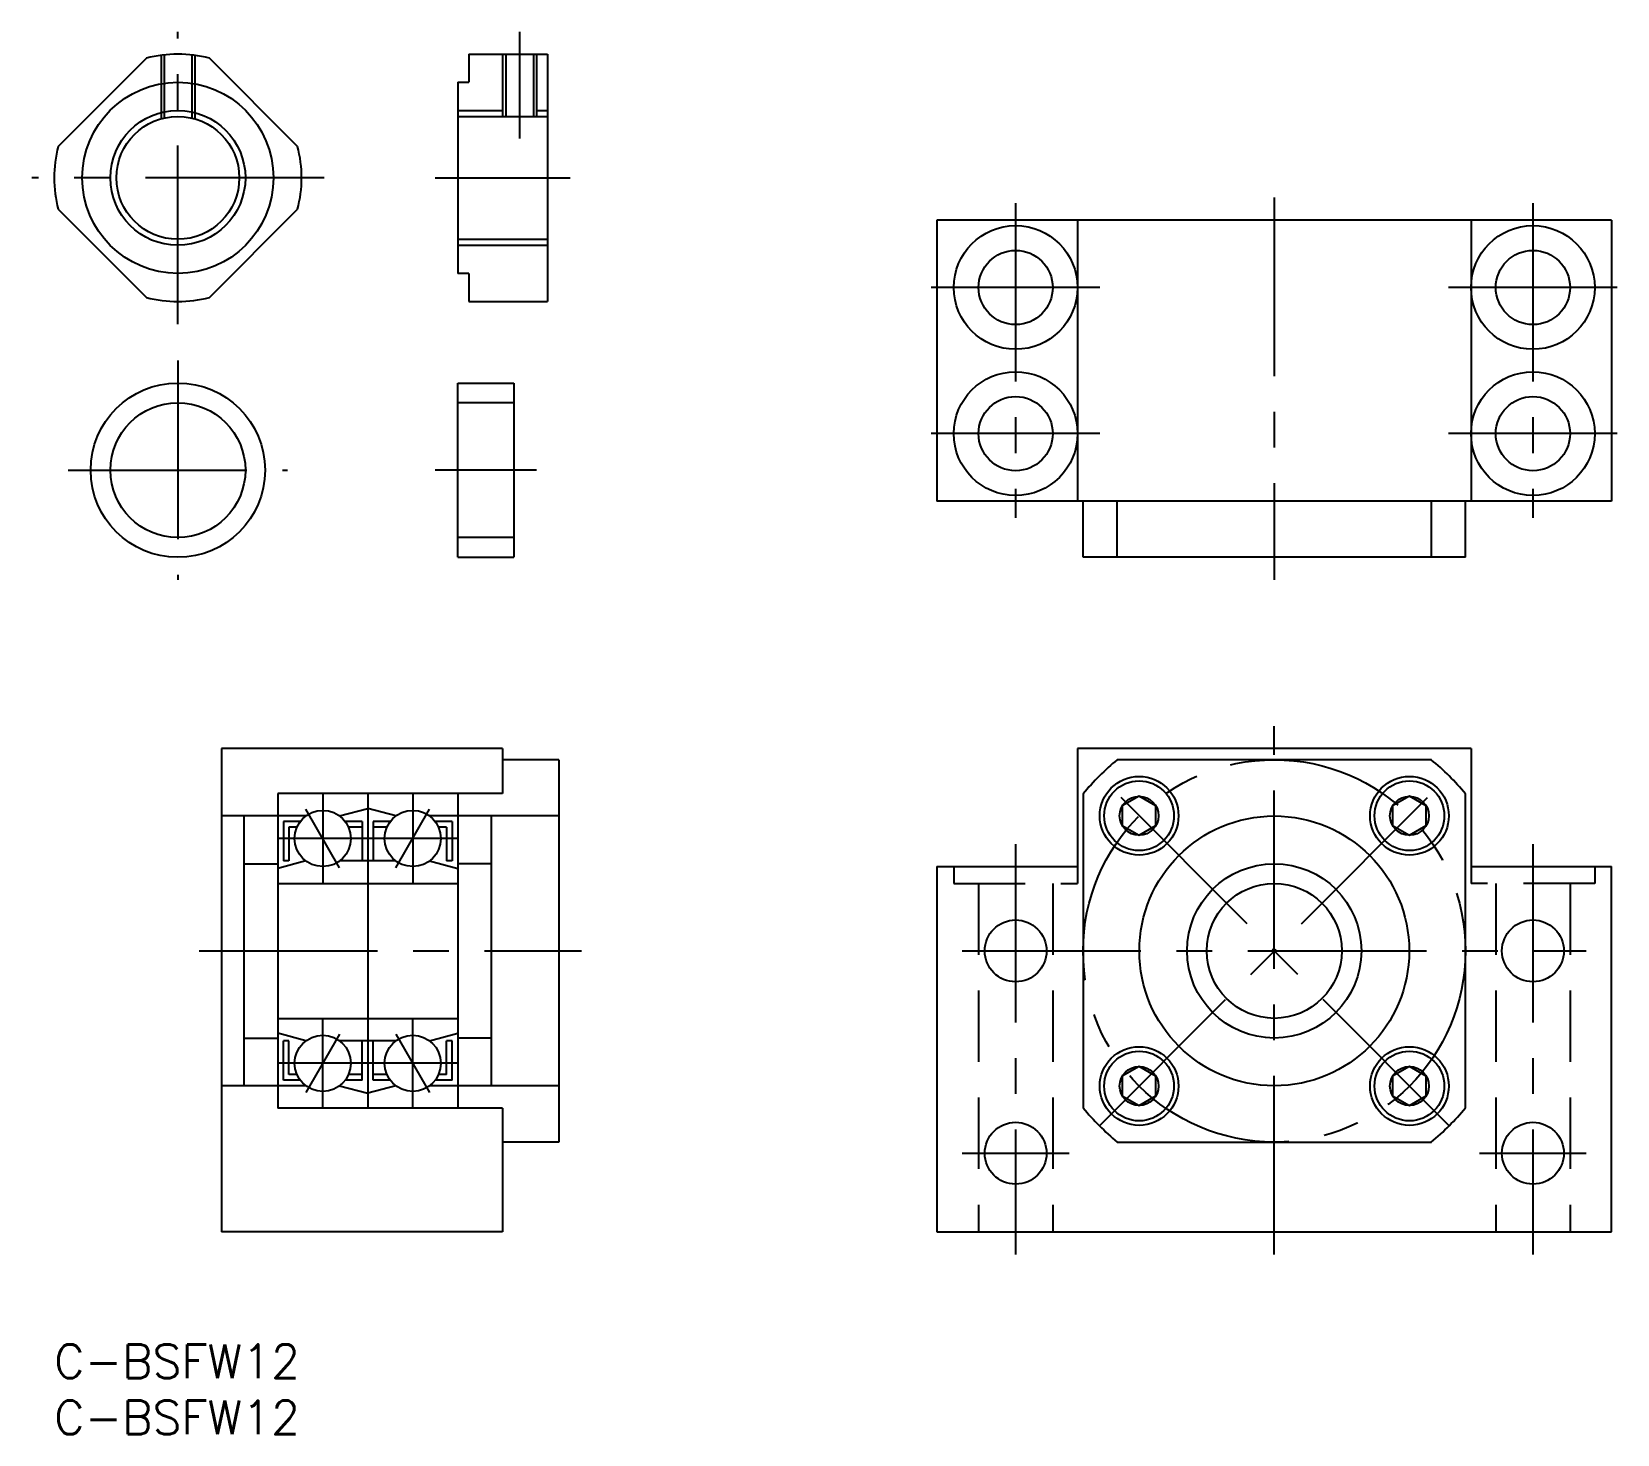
# Model space of a CAD drawing. Extents: x -2 to 139, y -8 to 117.
import ezdxf

# ---------------------------------------------------------------- set-up
doc = ezdxf.new("R2010")
doc.units = 0
doc.header["$LTSCALE"] = 0.5
doc.linetypes.add('CENTER', pattern=[50.8, 31.75, -6.35, 6.35, -6.35])
doc.linetypes.add('DASHED', pattern=[19.05, 12.7, -6.35])
for name, color, linetype in [('MSM_CENTER', 1, 'CENTER'), ('MSM_CONTINUOUS', 7, 'CONTINUOUS'), ('MSM_DASHED', 4, 'DASHED'), ('MSM_NARROW', 5, 'CONTINUOUS'), ('MSM_PART_NUMBER', 7, 'CONTINUOUS')]:
    doc.layers.add(name, color=color, linetype=linetype)
doc.styles.get("Standard").update_dxf_attribs({"font": 'txt.shx', "height": 3, "bigfont": 'bigfont.shx'})

# ---------------------------------------------------------------- blocks, each defined once
blk = doc.blocks.new('*U3')
at = {"layer": 'MSM_PART_NUMBER'}
blk.add_text('C-BSFW12', height=3, dxfattribs=at).set_placement((0, -3))
blk = doc.blocks.new('*U4')
at = {"layer": 'MSM_PART_NUMBER'}
blk.add_text('C-BSFW12', height=3, dxfattribs=at).set_placement((0, -8))

msp = doc.modelspace()

# ---------------------------------------------------------------- linework, layer by layer
at = {"layer": 'MSM_CENTER'}
for p, q in [((11, 90.76), (11, 116.76)), ((41.38, 116.76), (41.38, 107.26)), ((24, 103.76), (-2, 103.76)), ((33.88, 103.76), (45.88, 103.76)), ((108.5, 102.01), (108.5, 68.01)), ((85.5, 101.51), (85.5, 73.51)), ((131.5, 101.51), (131.5, 73.51)), ((93, 94.01), (78, 94.01)), ((139, 94.01), (124, 94.01)), ((11, 87.51), (11, 68.01)), ((93, 81.01), (78, 81.01)), ((139, 81.01), (124, 81.01)), ((1.25, 77.76), (20.75, 77.76)), ((42.88, 77.76), (33.88, 77.76)), ((108.5, 8), (108.5, 55)), ((92.95, 19.44), (124.06, 50.56)), ((124.06, 19.44), (92.95, 50.56)), ((23.88, 49), (23.88, 41)), ((31.88, 49), (31.88, 41)), ((25.38, 42.4), (22.38, 47.6)), ((30.38, 42.4), (33.38, 47.6)), ((35.88, 45), (19.88, 45)), ((85.5, 44.5), (85.5, 8)), ((131.5, 44.5), (131.5, 8)), ((12.88, 35), (46.88, 35)), ((80.75, 35), (136.25, 35)), ((23.88, 21), (23.88, 29)), ((31.88, 21), (31.88, 29)), ((25.38, 27.6), (22.38, 22.4)), ((30.38, 27.6), (33.38, 22.4)), ((35.88, 25), (19.88, 25)), ((80.75, 17), (90.25, 17)), ((126.75, 17), (136.25, 17))]:
    msp.add_line(p, q, dxfattribs=at)
msp.add_circle((108.5, 35), 17, dxfattribs=at)
at = {"layer": 'MSM_CONTINUOUS'}
for p, q in [((8.2, 114.4), (0.36, 106.56)), ((21.64, 106.56), (13.8, 114.4)), ((36.88, 114.76), (36.88, 112.26)), ((36.88, 114.76), (43.88, 114.76)), ((40.15, 114.76), (40.15, 109.26)), ((42.61, 114.76), (42.61, 109.26)), ((43.88, 114.76), (43.88, 92.76)), ((35.88, 112.26), (35.88, 95.26)), ((35.88, 112.26), (36.88, 112.26)), ((35.88, 109.22), (43.88, 109.22)), ((0.36, 100.97), (8.2, 93.12)), ((13.8, 93.12), (21.64, 100.97)), ((78.5, 100.01), (78.5, 75.01)), ((138.5, 100.01), (78.5, 100.01)), ((91, 100.01), (91, 75.01)), ((126, 100.01), (126, 75.01)), ((138.5, 100.01), (138.5, 75.01)), ((35.88, 98.3), (43.88, 98.3)), ((36.88, 95.26), (35.88, 95.26)), ((36.88, 95.26), (36.88, 92.76)), ((36.88, 92.76), (43.88, 92.76)), ((35.88, 70.01), (35.88, 85.51)), ((35.88, 85.51), (40.88, 85.51)), ((40.88, 85.51), (40.88, 70.01)), ((40.88, 83.76), (35.88, 83.76)), ((138.5, 75.01), (78.5, 75.01)), ((91.5, 70.01), (91.5, 75.01)), ((94.54, 70.01), (94.54, 75.01)), ((122.47, 70.01), (122.47, 75.01)), ((125.5, 70.01), (125.5, 75.01)), ((40.88, 71.76), (35.88, 71.76)), ((35.88, 70.01), (40.88, 70.01)), ((125.5, 70.01), (91.5, 70.01)), ((39.88, 53), (14.88, 53)), ((14.88, 53), (14.88, 10)), ((39.88, 53), (39.88, 49)), ((126, 53), (91, 53)), ((91, 53), (91, 42.5)), ((126, 53), (126, 42.5)), ((44.88, 52), (39.88, 52)), ((44.88, 52), (44.88, 18)), ((122.47, 52), (94.54, 52)), ((19.88, 49), (19.88, 21)), ((39.88, 49), (19.88, 49)), ((27.88, 49), (27.88, 21)), ((35.88, 49), (35.88, 21)), ((91.5, 48.96), (91.5, 21.04)), ((96.48, 48.75), (94.98, 47.89)), ((97.98, 47.89), (96.48, 48.75)), ((120.52, 48.75), (119.02, 47.89)), ((122.02, 47.89), (120.52, 48.75)), ((125.5, 21.04), (125.5, 48.96)), ((22.38, 47), (14.88, 47)), ((16.88, 23), (16.88, 47)), ((25.38, 47), (27.88, 47.67)), ((30.38, 47), (27.88, 47.67)), ((44.88, 47), (33.38, 47)), ((38.88, 23), (38.88, 47)), ((94.98, 47.89), (94.98, 46.15)), ((97.98, 46.15), (97.98, 47.89)), ((119.02, 47.89), (119.02, 46.15)), ((122.02, 46.15), (122.02, 47.89)), ((20.38, 46.5), (20.38, 43)), ((21.88, 46.5), (20.38, 46.5)), ((20.88, 46), (20.88, 43)), ((21.59, 46), (20.88, 46)), ((27.38, 46.5), (25.88, 46.5)), ((27.38, 46), (26.17, 46)), ((27.38, 46.5), (27.38, 43)), ((28.38, 46.5), (28.38, 43)), ((29.88, 46.5), (28.38, 46.5)), ((29.59, 46), (28.38, 46)), ((35.38, 46.5), (33.88, 46.5)), ((34.88, 46), (34.17, 46)), ((34.88, 46), (34.88, 43)), ((35.38, 46.5), (35.38, 43)), ((94.98, 46.15), (96.48, 45.29)), ((96.48, 45.29), (97.98, 46.15)), ((119.02, 46.15), (120.52, 45.29)), ((120.52, 45.29), (122.02, 46.15)), ((19.88, 44.2), (19.88, 44)), ((16.88, 42.75), (19.88, 42.75)), ((22.38, 43), (19.88, 42.33)), ((20.88, 43), (20.38, 43)), ((30.38, 43), (25.38, 43)), ((33.38, 43), (35.88, 42.33)), ((35.38, 43), (34.88, 43)), ((38.88, 42.75), (35.88, 42.75)), ((78.5, 42.5), (91, 42.5)), ((78.5, 42.5), (78.5, 10)), ((126, 42.5), (138.5, 42.5)), ((138.5, 10), (138.5, 42.5)), ((19.88, 41), (35.88, 41)), ((19.88, 29), (35.88, 29)), ((16.88, 27.25), (19.88, 27.25)), ((22.38, 27), (19.88, 27.67)), ((20.38, 23.5), (20.38, 27)), ((20.88, 27), (20.38, 27)), ((20.88, 24), (20.88, 27)), ((30.38, 27), (25.38, 27)), ((27.38, 23.5), (27.38, 27)), ((28.38, 23.5), (28.38, 27)), ((33.38, 27), (35.88, 27.67)), ((34.88, 24), (34.88, 27)), ((35.38, 27), (34.88, 27)), ((35.38, 23.5), (35.38, 27)), ((38.88, 27.25), (35.88, 27.25)), ((21.59, 24), (20.88, 24)), ((27.38, 24), (26.17, 24)), ((29.59, 24), (28.38, 24)), ((34.88, 24), (34.17, 24)), ((96.48, 24.71), (94.98, 23.85)), ((97.98, 23.85), (96.48, 24.71)), ((120.52, 24.71), (119.02, 23.85)), ((122.02, 23.85), (120.52, 24.71)), ((22.38, 23), (14.88, 23)), ((21.88, 23.5), (20.38, 23.5)), ((25.38, 23), (27.88, 22.33)), ((27.38, 23.5), (25.88, 23.5)), ((30.38, 23), (27.88, 22.33)), ((29.88, 23.5), (28.38, 23.5)), ((44.88, 23), (33.38, 23)), ((35.38, 23.5), (33.88, 23.5)), ((94.98, 23.85), (94.98, 22.11)), ((97.98, 22.11), (97.98, 23.85)), ((119.02, 23.85), (119.02, 22.11)), ((122.02, 22.11), (122.02, 23.85)), ((94.98, 22.11), (96.48, 21.25)), ((96.48, 21.25), (97.98, 22.11)), ((119.02, 22.11), (120.52, 21.25)), ((120.52, 21.25), (122.02, 22.11)), ((39.88, 21), (19.88, 21)), ((39.88, 21), (39.88, 10)), ((44.88, 18), (39.88, 18)), ((94.54, 18), (122.47, 18)), ((39.88, 10), (14.88, 10)), ((78.5, 10), (138.5, 10))]:
    msp.add_line(p, q, dxfattribs=at)
for centre, radius in [((11, 103.76), 8.5), ((11, 103.76), 5.46), ((85.5, 94.01), 5.5), ((131.5, 94.01), 5.5), ((85.5, 94.01), 3.3), ((131.5, 94.01), 3.3), ((85.5, 81.01), 5.5), ((131.5, 81.01), 5.5), ((11, 77.76), 7.75), ((11, 77.76), 6), ((85.5, 81.01), 3.3), ((131.5, 81.01), 3.3), ((96.48, 47.02), 3.5), ((96.48, 47.02), 3.1), ((120.52, 47.02), 3.5), ((120.52, 47.02), 3.1), ((96.48, 47.02), 1.73), ((120.52, 47.02), 1.73), ((23.88, 45), 2.5), ((31.88, 45), 2.5), ((108.5, 35), 12), ((108.5, 35), 7.75), ((108.5, 35), 6), ((85.5, 35), 2.75), ((131.5, 35), 2.75), ((23.88, 25), 2.5), ((31.88, 25), 2.5), ((96.48, 22.98), 3.5), ((96.48, 22.98), 3.1), ((120.52, 22.98), 3.5), ((120.52, 22.98), 3.1), ((96.48, 22.98), 1.73), ((120.52, 22.98), 1.73), ((85.5, 17), 2.75), ((131.5, 17), 2.75)]:
    msp.add_circle(centre, radius, dxfattribs=at)
for centre, radius, start, end in [((11, 103.76), 11, 75.2726, 104.7274), ((11, 103.76), 11, 165.2726, 194.7274), ((11, 103.76), 11, 345.2726, 14.7274), ((11, 103.76), 11, 255.2726, 284.7274), ((108.5, 35), 22, 129.4006, 140.5994), ((108.5, 35), 22, 39.4006, 50.5994), ((108.5, 35), 22, 219.4006, 230.5994), ((108.5, 35), 22, 309.4006, 320.5994)]:
    msp.add_arc(centre, radius, start, end, dxfattribs=at)
at = {"layer": 'MSM_DASHED'}
for p, q in [((9.5, 114.66), (9.5, 109.01)), ((9.77, 114.69), (9.77, 109.08)), ((12.23, 114.69), (12.23, 109.08)), ((12.5, 114.66), (12.5, 109.01)), ((80, 42.5), (80, 41)), ((91, 42.5), (91, 41)), ((126, 42.5), (126, 41)), ((137, 42.5), (137, 41)), ((80, 41), (91, 41)), ((82.2, 41), (82.2, 10)), ((88.8, 41), (88.8, 10)), ((137, 41), (126, 41)), ((128.2, 41), (128.2, 10)), ((134.8, 41), (134.8, 10))]:
    msp.add_line(p, q, dxfattribs=at)
at = {"layer": 'MSM_NARROW'}
for p, q in [((39.88, 114.76), (39.88, 109.26)), ((42.88, 114.76), (42.88, 109.26)), ((35.88, 109.76), (39.88, 109.76)), ((42.88, 109.76), (43.88, 109.76)), ((42.88, 109.76), (43.88, 109.76)), ((35.88, 97.76), (43.88, 97.76))]:
    msp.add_line(p, q, dxfattribs=at)
msp.add_circle((11, 103.76), 6, dxfattribs=at)

# ---------------------------------------------------------------- block references
at = {"layer": 'MSM_CONTINUOUS'}
for name in ['*U3', '*U4']:
    msp.add_blockref(name, (0, 0), dxfattribs=at)

doc.saveas('drawing.dxf')
